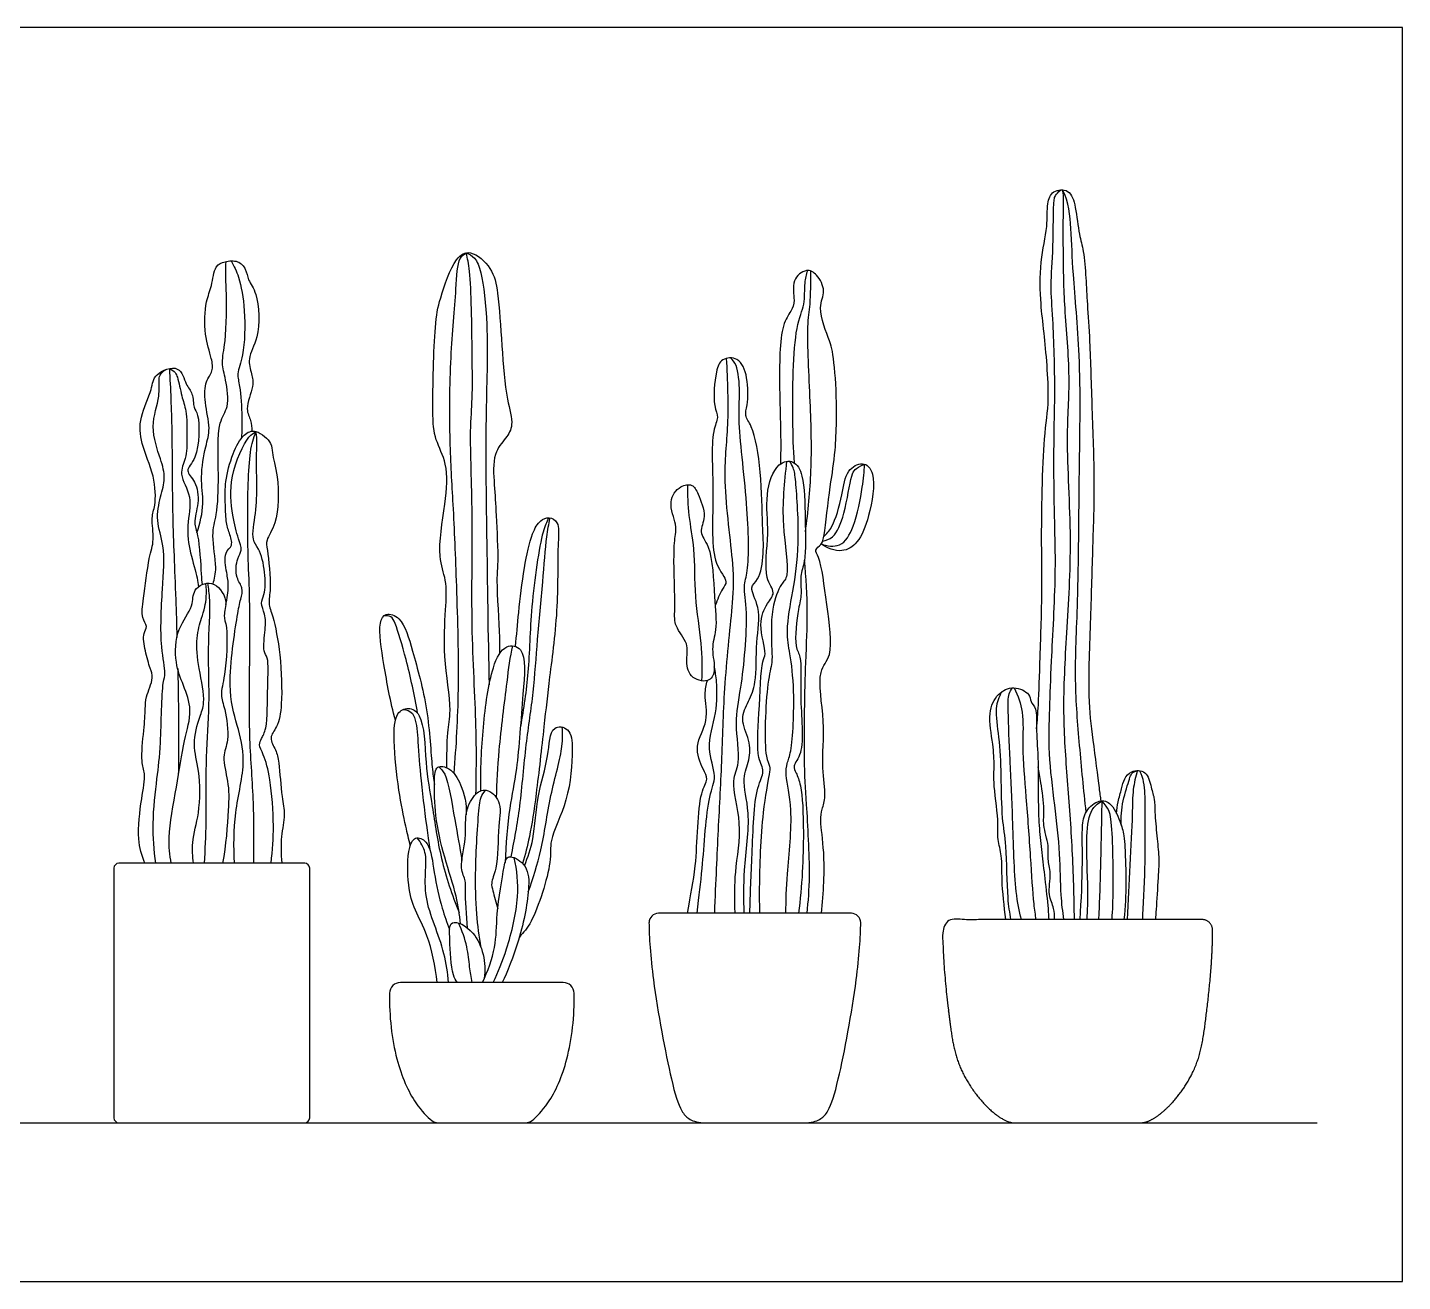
# Model space of a CAD drawing. Header units: millimetres. Extents: x 0.2 to 27.9, y 0.2 to 5.6.
# Drawn here: x 7.696 to 9.868, y 0.156 to 2.137 of the extents above; entities that cross this region are included whole.
import ezdxf

# ---------------------------------------------------------------- set-up
doc = ezdxf.new("R2010")
doc.units = ezdxf.units.MM
for name, color, linetype, true_color in [('AG-DIAGRAM', 7, 'Continuous', 0xfecc66), ('AG-PLANTS', 7, 'Continuous', 0x66ccff), ('X-VPRT', 6, 'Continuous', 0xff00ff)]:
    doc.layers.add(name, color=color, linetype=linetype, true_color=true_color)

msp = doc.modelspace()

# ---------------------------------------------------------------- linework, layer by layer
at = {"layer": 'AG-DIAGRAM'}
msp.add_line((6.0404, 0.4064), (9.733, 0.4064), dxfattribs=at)
at = {"layer": 'AG-PLANTS'}
for centre, radius, start, end in [((7.8406, 0.8085), 0.00795, 90, 180), ((8.134, 0.8085), 0.00795, 0, 90), ((8.6927, 0.7225), 0.0148, 90, 179.201), ((8.9974, 0.7225), 0.0148, 0.799, 90), ((8.2853, 0.6107), 0.0173, 90, 178.7055), ((8.5424, 0.6107), 0.0173, 1.2945, 90), ((7.8406, 0.4143), 0.00795, 180, 270), ((8.134, 0.4143), 0.00795, 270, 360), ((8.3452, 0.4237), 0.0173, 232.3205, 270), ((8.4825, 0.4237), 0.0173, 270, 307.6795)]:
    msp.add_arc(centre, radius, start, end, dxfattribs=at)
for points, knots in [([(9.29, 1.0287), (9.2911, 1.0414), (9.2934, 1.0682), (9.2955, 1.1436), (9.2993, 1.2498), (9.2972, 1.3179), (9.2994, 1.4907), (9.3122, 1.5452), (9.3021, 1.6554), (9.2963, 1.6985), (9.2942, 1.7668), (9.3083, 1.8205), (9.3056, 1.8573), (9.3139, 1.8802), (9.3435, 1.8823), (9.3523, 1.8516), (9.3568, 1.8098), (9.3648, 1.7833), (9.3681, 1.7401), (9.37, 1.6982), (9.3745, 1.6376), (9.3772, 1.5329), (9.3821, 1.4204), (9.3782, 1.3157), (9.3755, 1.2061), (9.3701, 1.0805), (9.3782, 1.0157), (9.3886, 0.936), (9.3905, 0.9218), (9.3914, 0.9148)], [0, 0, 0, 0, 0.353388, 0.852496, 1.435443, 1.935039, 2.669256, 3.130098, 3.711168, 4.104808, 4.568724, 5.001104, 5.344809, 5.606391, 5.873522, 6.17671, 6.550654, 6.85532, 7.225213, 7.596236, 8.03764, 8.6259, 9.239344, 9.82195, 10.430174, 11.06473, 11.546641, 12.044385, 12.307881, 12.307881, 12.307881, 12.307881]), ([(9.3332, 0.7274), (9.3313, 0.7402), (9.3275, 0.7703), (9.3275, 0.8326), (9.319, 0.9084), (9.3083, 0.9893), (9.311, 1.0621), (9.313, 1.1366), (9.3218, 1.2768), (9.317, 1.3794), (9.3175, 1.5139), (9.3195, 1.5618), (9.3167, 1.6766), (9.3113, 1.7287), (9.317, 1.7879), (9.316, 1.8632), (9.3195, 1.8725), (9.3282, 1.8803)], [0.066053, 0.066053, 0.066053, 0.066053, 0.401735, 0.872264, 1.388578, 1.919337, 2.411538, 2.920848, 3.606434, 4.228942, 4.887441, 5.316299, 5.930657, 6.36214, 6.823239, 7.324943, 7.519333, 7.519333, 7.519333, 7.519333]), ([(9.3684, 0.8973), (9.3643, 0.9322), (9.3578, 1.0024), (9.3491, 1.1082), (9.3561, 1.2335), (9.3571, 1.4367), (9.3607, 1.6125), (9.3471, 1.7447), (9.3451, 1.8137), (9.3413, 1.8609), (9.331, 1.8802)], [0, 0, 0, 0, 0.624939, 1.244296, 1.925677, 2.796075, 3.619259, 4.309862, 4.829164, 5.262389, 5.262389, 5.262389, 5.262389]), ([(9.3497, 0.7274), (9.3493, 0.764), (9.3472, 0.8394), (9.3389, 0.9474), (9.3307, 1.0556), (9.3376, 1.1829), (9.3471, 1.3264), (9.3355, 1.4872), (9.3445, 1.5822), (9.3336, 1.6948), (9.3319, 1.7786), (9.3323, 1.8608), (9.3328, 1.8732), (9.331, 1.8802)], [0.042777, 0.042777, 0.042777, 0.042777, 0.632974, 1.246776, 1.852709, 2.507332, 3.218426, 3.954951, 4.530989, 5.139548, 5.698351, 6.215903, 6.422169, 6.422169, 6.422169, 6.422169]), ([(8.3587, 0.9671), (8.3585, 0.9856), (8.3588, 1.0238), (8.3671, 1.0582), (8.3522, 1.1443), (8.3565, 1.2143), (8.3592, 1.2644), (8.3421, 1.3017), (8.3564, 1.3841), (8.3615, 1.4461), (8.3385, 1.4867), (8.3352, 1.5315), (8.3386, 1.6658), (8.3466, 1.7058), (8.3687, 1.7723), (8.3969, 1.7873), (8.4318, 1.7559), (8.4401, 1.7157), (8.4455, 1.6335), (8.4511, 1.5523), (8.4653, 1.51), (8.4518, 1.487), (8.4299, 1.4636), (8.4338, 1.4117), (8.4365, 1.3682), (8.4402, 1.2904), (8.4359, 1.266), (8.4426, 1.1719), (8.4417, 1.1562), (8.4416, 1.1474)], [0, 0, 0, 0, 0.425988, 0.769624, 1.297583, 1.790014, 2.18196, 2.539598, 3.059532, 3.515078, 3.882139, 4.274802, 4.92905, 5.326013, 5.787586, 6.07274, 6.431276, 6.797877, 7.320061, 7.847458, 8.213761, 8.491162, 8.80577, 9.202279, 9.60275, 10.090872, 10.406904, 10.947064, 11.241689, 11.241689, 11.241689, 11.241689]), ([(8.37, 0.9582), (8.3736, 1.0024), (8.3788, 1.0906), (8.3746, 1.2528), (8.369, 1.3824), (8.3624, 1.4837), (8.3632, 1.6144), (8.3734, 1.7168), (8.3753, 1.7725), (8.3856, 1.7782), (8.3891, 1.7808)], [0, 0, 0, 0, 0.661038, 1.392047, 2.042964, 2.619319, 3.275554, 3.871113, 4.271388, 4.479142, 4.479142, 4.479142, 4.479142]), ([(8.3891, 1.7808), (8.3939, 1.7789), (8.4043, 1.7732), (8.4147, 1.746), (8.425, 1.6609), (8.4188, 1.5134), (8.4215, 1.334), (8.4235, 1.1772), (8.4253, 1.0981)], [0, 0, 0, 0, 0.224649, 0.514361, 1.03416, 1.733033, 2.507244, 3.389933, 3.389933, 3.389933, 3.389933]), ([(8.4045, 0.9257), (8.4051, 0.9612), (8.4063, 1.0335), (8.3958, 1.1951), (8.4007, 1.3615), (8.3942, 1.4959), (8.3996, 1.5519), (8.3984, 1.6201), (8.3972, 1.7518), (8.3912, 1.771), (8.3891, 1.7808)], [0, 0, 0, 0, 0.591292, 1.316578, 2.074915, 2.729826, 3.144688, 3.629629, 4.279382, 4.593787, 4.593787, 4.593787, 4.593787]), ([(7.9639, 1.3384), (7.9689, 1.3534), (7.9762, 1.3851), (7.9683, 1.4256), (7.977, 1.4744), (7.9861, 1.5035), (7.9754, 1.5435), (7.976, 1.5775), (7.9902, 1.5937), (7.987, 1.6157), (7.9742, 1.6517), (7.9769, 1.704), (7.9878, 1.7271), (7.991, 1.7607), (8.0079, 1.7676), (8.029, 1.7696), (8.0421, 1.7554), (8.044, 1.7366), (8.0618, 1.716), (8.0637, 1.6464), (8.0427, 1.6156), (8.0503, 1.5891), (8.0546, 1.57), (8.0385, 1.5342), (8.0501, 1.5167), (8.0503, 1.5047), (8.0506, 1.499)], [0, 0, 0, 0, 0.393655, 0.763806, 1.160743, 1.476764, 1.841753, 2.17093, 2.421335, 2.675685, 3.034882, 3.443645, 3.74211, 4.056712, 4.286437, 4.541612, 4.777625, 5.015943, 5.30873, 5.776731, 6.123226, 6.404196, 6.659785, 7.004327, 7.255982, 7.492447, 7.492447, 7.492447, 7.492447]), ([(7.9894, 1.2576), (7.9915, 1.2662), (7.9965, 1.2834), (7.9855, 1.3351), (7.9963, 1.3681), (7.999, 1.4288), (7.9944, 1.5129), (8.0158, 1.5355), (8.01, 1.5806), (8.0017, 1.6074), (8.0105, 1.6422), (8.0111, 1.7213), (8.0086, 1.753), (8.0099, 1.7671)], [0, 0, 0, 0, 0.306414, 0.72633, 1.074238, 1.543162, 2.0804, 2.398533, 2.782509, 3.094137, 3.444905, 3.983648, 4.340183, 4.340183, 4.340183, 4.340183]), ([(8.0178, 1.7681), (8.0224, 1.7598), (8.0316, 1.7418), (8.0407, 1.689), (8.0392, 1.6209), (8.0261, 1.5898), (8.0324, 1.5695), (8.0355, 1.5203), (8.0349, 1.4992), (8.0342, 1.488)], [0, 0, 0, 0, 0.305364, 0.725474, 1.203593, 1.521842, 1.779451, 2.17628, 2.50838, 2.50838, 2.50838, 2.50838]), ([(8.9501, 0.7373), (8.9539, 0.7693), (8.9565, 0.8307), (8.9477, 0.882), (8.951, 0.9019), (8.9584, 0.9238), (8.9492, 0.9699), (8.9575, 1.0385), (8.9411, 1.1198), (8.9709, 1.1447), (8.9578, 1.2245), (8.9499, 1.2975), (8.9379, 1.3112), (8.9516, 1.3205), (8.9552, 1.3363), (8.964, 1.416), (8.9735, 1.4675), (8.9751, 1.5613), (8.9684, 1.6249), (8.9635, 1.6408), (8.942, 1.6949), (8.9587, 1.7192), (8.9441, 1.7469), (8.9265, 1.7572), (8.9013, 1.7377), (8.9094, 1.7057), (8.9021, 1.6878), (8.8843, 1.6643), (8.8833, 1.5671), (8.8864, 1.4849), (8.8857, 1.4591), (8.8854, 1.4471)], [0.013523, 0.013523, 0.013523, 0.013523, 0.568155, 0.974975, 1.220856, 1.484253, 1.866401, 2.358858, 2.861215, 3.182362, 3.691943, 4.18812, 4.391862, 4.589732, 4.818624, 5.319585, 5.757872, 6.315884, 6.76236, 7.005336, 7.424505, 7.723642, 8.022899, 8.262267, 8.549142, 8.865486, 9.107338, 9.401053, 9.965298, 10.493864, 10.837946, 10.837946, 10.837946, 10.837946]), ([(8.9075, 1.4488), (8.906, 1.4723), (8.9042, 1.5148), (8.9055, 1.6623), (8.9248, 1.6968), (8.9229, 1.731), (8.9267, 1.7466), (8.9285, 1.7529)], [0, 0, 0, 0, 0.481634, 1.164205, 1.52631, 1.856805, 2.081918, 2.081918, 2.081918, 2.081918]), ([(8.9249, 1.3402), (8.9293, 1.3722), (8.9357, 1.4385), (8.9333, 1.5411), (8.9263, 1.663), (8.9332, 1.698), (8.9336, 1.7347), (8.9333, 1.7521)], [0, 0, 0, 0, 0.563601, 1.161693, 1.783407, 2.129894, 2.54387, 2.54387, 2.54387, 2.54387]), ([(8.828, 0.7373), (8.8277, 0.7599), (8.8263, 0.8063), (8.8404, 0.894), (8.8228, 0.9489), (8.8377, 0.9791), (8.838, 1.0111), (8.8202, 1.0439), (8.8361, 1.073), (8.8485, 1.103), (8.8456, 1.1655), (8.8563, 1.2185), (8.8343, 1.2524), (8.8532, 1.2645), (8.86, 1.3084), (8.8566, 1.3516), (8.856, 1.4326), (8.8437, 1.5049), (8.828, 1.5233), (8.8343, 1.5413), (8.8351, 1.5833), (8.821, 1.6171), (8.7912, 1.6144), (8.7825, 1.5925), (8.7782, 1.5395), (8.789, 1.5204), (8.7743, 1.4959), (8.7819, 1.3924), (8.7737, 1.293), (8.8045, 1.2619), (8.7919, 1.2497), (8.786, 1.2323), (8.7825, 1.2236)], [0.025362, 0.025362, 0.025362, 0.025362, 0.486486, 1.030339, 1.453784, 1.770949, 2.089158, 2.426717, 2.739123, 3.063643, 3.515254, 3.943094, 4.268275, 4.502426, 4.869178, 5.254024, 5.777856, 6.26697, 6.523418, 6.75677, 7.131932, 7.460314, 7.728589, 7.996693, 8.412618, 8.665527, 8.940117, 9.526292, 10.108613, 10.436301, 10.642699, 10.946944, 10.946944, 10.946944, 10.946944]), ([(8.7817, 0.7373), (8.7836, 0.7889), (8.7873, 0.8699), (8.7937, 0.9848), (8.7959, 1.0971), (8.811, 1.2293), (8.8127, 1.287), (8.7928, 1.4229), (8.805, 1.5071), (8.8022, 1.5792), (8.8004, 1.614)], [0.03025, 0.03025, 0.03025, 0.03025, 0.641531, 1.256839, 1.877033, 2.523324, 2.973328, 3.628109, 4.171721, 4.757543, 4.757543, 4.757543, 4.757543]), ([(8.8137, 0.7373), (8.8134, 0.764), (8.8125, 0.8052), (8.8273, 0.8776), (8.8053, 0.9466), (8.8239, 0.9742), (8.8118, 1.0411), (8.8245, 1.0919), (8.8357, 1.2102), (8.8258, 1.2532), (8.8367, 1.2811), (8.8342, 1.3863), (8.8173, 1.5165), (8.8221, 1.5569), (8.8183, 1.6041), (8.8099, 1.6112), (8.8065, 1.6148)], [0.049931, 0.049931, 0.049931, 0.049931, 0.45771, 0.963299, 1.431553, 1.746934, 2.19502, 2.632137, 3.252974, 3.624054, 3.914422, 4.503358, 5.165504, 5.541419, 5.914879, 6.134901, 6.134901, 6.134901, 6.134901]), ([(7.8815, 0.8164), (7.8768, 0.8287), (7.8684, 0.8555), (7.8758, 0.9169), (7.8834, 0.9576), (7.8745, 0.9778), (7.8802, 1.0262), (7.8827, 1.0603), (7.8822, 1.0788), (7.8965, 1.1095), (7.8895, 1.1244), (7.8821, 1.1516), (7.8774, 1.1792), (7.8872, 1.1906), (7.8747, 1.2055), (7.8804, 1.2359), (7.8868, 1.2986), (7.8975, 1.3261), (7.8908, 1.3625), (7.8993, 1.3819), (7.8979, 1.43), (7.8744, 1.4784), (7.8721, 1.5209), (7.8936, 1.5639), (7.8947, 1.5905), (7.9382, 1.6066), (7.9452, 1.5719), (7.9582, 1.5597), (7.9579, 1.5349), (7.9687, 1.5256), (7.9676, 1.4557), (7.9428, 1.4373), (7.9639, 1.4189), (7.9679, 1.3855), (7.9572, 1.3534), (7.9674, 1.3355), (7.9703, 1.2743), (7.9715, 1.2618), (7.972, 1.2567)], [0.021028, 0.021028, 0.021028, 0.021028, 0.370889, 0.826992, 1.187794, 1.449001, 1.846542, 2.182896, 2.431813, 2.751243, 2.978146, 3.284385, 3.584268, 3.781053, 4.002852, 4.320538, 4.775534, 5.09495, 5.426242, 5.687851, 6.075054, 6.497768, 6.867795, 7.257173, 7.545154, 7.875228, 8.174843, 8.420929, 8.685258, 8.899567, 9.364087, 9.647255, 9.907657, 10.240905, 10.560937, 10.823069, 11.258611, 11.475253, 11.475253, 11.475253, 11.475253]), ([(7.8989, 0.8164), (7.896, 0.8371), (7.8924, 0.8796), (7.9009, 0.9523), (7.9074, 1.0021), (7.9081, 1.1015), (7.9157, 1.1162), (7.9046, 1.162), (7.9091, 1.2486), (7.9142, 1.3167), (7.8983, 1.3568), (7.9057, 1.3951), (7.9151, 1.425), (7.9064, 1.456), (7.8884, 1.506), (7.906, 1.5524), (7.9035, 1.5778), (7.9047, 1.5879), (7.911, 1.5944), (7.9145, 1.5964)], [0.031818, 0.031818, 0.031818, 0.031818, 0.470014, 0.952759, 1.387016, 1.942573, 2.170926, 2.541586, 3.087875, 3.562528, 3.928722, 4.279429, 4.593643, 4.913058, 5.326917, 5.728076, 6.008673, 6.184118, 6.385392, 6.385392, 6.385392, 6.385392]), ([(7.9204, 1.5981), (7.922, 1.5652), (7.9251, 1.5001), (7.9244, 1.36), (7.9293, 1.2706), (7.9317, 1.194), (7.9322, 1.1733)], [0, 0, 0, 0, 0.568776, 1.232404, 1.892544, 2.128612, 2.128612, 2.128612, 2.128612]), ([(7.9204, 1.5981), (7.9291, 1.5937), (7.9343, 1.5836), (7.9392, 1.5539), (7.9482, 1.5312), (7.9481, 1.4905), (7.9479, 1.4561), (7.9337, 1.4306), (7.9585, 1.395), (7.9464, 1.3497), (7.9524, 1.3083), (7.9648, 1.2678), (7.9657, 1.2579), (7.9663, 1.2532)], [0, 0, 0, 0, 0.217224, 0.543596, 0.843336, 1.220819, 1.572953, 1.873886, 2.242516, 2.642271, 3.036312, 3.417647, 3.642995, 3.642995, 3.642995, 3.642995]), ([(8.0093, 1.225), (8.012, 1.2344), (8.0146, 1.2548), (8.011, 1.2744), (8.0051, 1.3076), (8.0222, 1.3177), (8.0146, 1.3387), (8.0091, 1.3571), (8.0087, 1.3877), (8.0077, 1.42), (8.0193, 1.463), (8.0358, 1.4943), (8.0576, 1.5036), (8.0836, 1.4802), (8.0816, 1.4639), (8.0941, 1.4261), (8.0926, 1.3547), (8.0719, 1.3273), (8.0758, 1.3108), (8.082, 1.2504), (8.0755, 1.2275), (8.0853, 1.2043), (8.0968, 1.1445), (8.099, 1.0704), (8.0927, 1.0327), (8.0764, 1.0149), (8.0895, 0.9945), (8.0941, 0.9748), (8.0972, 0.9209), (8.104, 0.8937), (8.0958, 0.8585), (8.0967, 0.8322), (8.0977, 0.8164)], [0, 0, 0, 0, 0.310335, 0.577102, 0.893155, 1.119136, 1.367764, 1.625049, 1.936071, 2.265181, 2.649235, 2.985498, 3.237285, 3.549903, 3.771148, 4.128251, 4.615688, 4.930748, 5.16139, 5.604451, 5.88376, 6.15301, 6.602014, 7.105045, 7.45293, 7.708894, 7.964971, 8.231519, 8.647326, 8.956654, 9.294654, 9.644581, 9.644581, 9.644581, 9.644581]), ([(8.0231, 0.8164), (8.0221, 0.8429), (8.0211, 0.8963), (8.0434, 0.9775), (8.0271, 1.0355), (8.0099, 1.0959), (8.0271, 1.2051), (8.0321, 1.2322), (8.0382, 1.2505), (8.0235, 1.2689), (8.0265, 1.2984), (8.0363, 1.3109), (8.0284, 1.3301), (8.019, 1.3684), (8.0134, 1.4258), (8.0428, 1.4916), (8.0531, 1.4958), (8.0571, 1.4985)], [0.025126, 0.025126, 0.025126, 0.025126, 0.523228, 1.046305, 1.477017, 1.940256, 2.535774, 2.841593, 3.085841, 3.296817, 3.602591, 3.825172, 4.079954, 4.435636, 4.883938, 5.352683, 5.569663, 5.569663, 5.569663, 5.569663]), ([(8.0535, 0.8164), (8.054, 0.8501), (8.0544, 0.9129), (8.0459, 1.0136), (8.0472, 1.1229), (8.0479, 1.2293), (8.0446, 1.2967), (8.0435, 1.3582), (8.0451, 1.4662), (8.0535, 1.4876), (8.0569, 1.4985)], [0.011407, 0.011407, 0.011407, 0.011407, 0.556546, 1.132582, 1.738031, 2.329434, 2.790106, 3.251538, 3.837761, 4.173164, 4.173164, 4.173164, 4.173164]), ([(8.0809, 0.8164), (8.0833, 0.8378), (8.0862, 0.8752), (8.0809, 0.947), (8.0707, 0.9865), (8.0607, 1.0031), (8.0661, 1.0141), (8.076, 1.0311), (8.0745, 1.094), (8.0779, 1.1404), (8.0674, 1.1512), (8.072, 1.1863), (8.0727, 1.2091), (8.0631, 1.2277), (8.0719, 1.2415), (8.0726, 1.2763), (8.0632, 1.3138), (8.0489, 1.3271), (8.0576, 1.3716), (8.0592, 1.4145), (8.0568, 1.4624), (8.0596, 1.4844), (8.0571, 1.4985)], [0.014348, 0.014348, 0.014348, 0.014348, 0.448016, 0.95076, 1.326278, 1.566885, 1.753384, 2.004407, 2.477768, 2.872575, 3.083383, 3.422554, 3.713417, 3.963375, 4.185511, 4.532701, 4.895337, 5.139917, 5.516572, 5.916487, 6.327056, 6.626491, 6.626491, 6.626491, 6.626491]), ([(8.8372, 0.7373), (8.8377, 0.7681), (8.8412, 0.8283), (8.8437, 0.9335), (8.8623, 0.961), (8.8465, 0.9852), (8.8525, 1.0514), (8.8541, 1.1354), (8.8649, 1.1461), (8.8488, 1.1948), (8.8631, 1.226), (8.8793, 1.2443), (8.8569, 1.2685), (8.8695, 1.3393), (8.8596, 1.3957), (8.8775, 1.4495), (8.908, 1.4544), (8.9237, 1.4261), (8.924, 1.3611), (8.9264, 1.2947), (8.9155, 1.2713), (8.9198, 1.2407), (8.9129, 1.2191), (8.9062, 1.1579), (8.9203, 1.1424), (8.9143, 1.08), (8.9252, 0.9921), (8.9041, 0.9714), (8.9109, 0.9581), (8.9197, 0.9365), (8.9232, 0.8616), (8.9197, 0.7799), (8.914, 0.7373)], [0.040373, 0.040373, 0.040373, 0.040373, 0.573804, 1.160447, 1.462032, 1.734258, 2.214079, 2.7313, 2.939052, 3.328611, 3.667731, 3.919111, 4.210273, 4.685977, 5.137151, 5.543296, 5.812871, 6.105768, 6.577606, 7.043887, 7.330223, 7.630094, 7.918487, 8.353343, 8.603328, 9.050134, 9.592776, 9.868551, 10.063157, 10.327457, 10.821202, 11.447269, 11.447269, 11.447269, 11.447269]), ([(8.8951, 1.4513), (8.8913, 1.418), (8.8849, 1.3573), (8.9014, 1.2713), (8.8854, 1.2575), (8.8689, 1.2179), (8.8719, 1.1548), (8.8726, 1.1323), (8.8631, 1.1009), (8.8583, 0.9855), (8.8694, 0.9709), (8.8677, 0.954), (8.855, 0.8944), (8.8515, 0.783), (8.8521, 0.7501), (8.8525, 0.7373)], [0, 0, 0, 0, 0.573991, 1.083809, 1.321704, 1.690406, 2.147516, 2.408352, 2.744352, 3.355788, 3.587448, 3.795412, 4.24278, 4.86623, 5.199027, 5.199027, 5.199027, 5.199027]), ([(8.8938, 0.7373), (8.8944, 0.7576), (8.8952, 0.8031), (8.9072, 0.8979), (8.8925, 0.9533), (8.8957, 0.9749), (8.9044, 0.9949), (8.9086, 1.0891), (8.901, 1.1458), (8.8934, 1.1844), (8.906, 1.2494), (8.9167, 1.3188), (8.9104, 1.4169), (8.9069, 1.4404), (8.9022, 1.4482), (8.9, 1.4514)], [0.067527, 0.067527, 0.067527, 0.067527, 0.486931, 1.062272, 1.489435, 1.736589, 1.997262, 2.550539, 2.994417, 3.344169, 3.797173, 4.299874, 4.862575, 5.134158, 5.329947, 5.329947, 5.329947, 5.329947]), ([(8.9539, 1.3324), (8.9585, 1.3372), (8.9688, 1.3467), (8.9841, 1.3985), (8.9878, 1.4365), (9.016, 1.4534), (9.0382, 1.4303), (9.0262, 1.3645), (9.0101, 1.3231), (8.9829, 1.3053), (8.9588, 1.314), (8.9497, 1.3208)], [0, 0, 0, 0, 0.25527, 0.671451, 1.029372, 1.31334, 1.588623, 2.051982, 2.438362, 2.739684, 3.073906, 3.073906, 3.073906, 3.073906]), ([(8.9497, 1.3208), (8.9588, 1.3176), (8.9825, 1.314), (9.0036, 1.3491), (9.0155, 1.4107), (9.0177, 1.4347), (9.0183, 1.4469)], [0, 0, 0, 0, 0.308006, 0.653571, 1.108663, 1.45587, 1.45587, 1.45587, 1.45587]), ([(8.9522, 1.3252), (8.9577, 1.3266), (8.9715, 1.3301), (8.9881, 1.3688), (8.9963, 1.4275), (9.0025, 1.4381), (9.0094, 1.4432), (9.0183, 1.4469)], [0, 0, 0, 0, 0.261987, 0.668349, 1.155536, 1.371008, 1.577797, 1.577797, 1.577797, 1.577797]), ([(8.7281, 1.411), (8.7203, 1.4064), (8.7061, 1.3876), (8.7221, 1.3521), (8.7192, 1.335), (8.7159, 1.3026), (8.7199, 1.2186), (8.7165, 1.1915), (8.7415, 1.1635), (8.736, 1.1394), (8.74, 1.109), (8.7721, 1.1001), (8.7847, 1.121), (8.7748, 1.1556), (8.786, 1.1864), (8.7808, 1.2371), (8.7777, 1.3163), (8.7548, 1.3387), (8.7701, 1.3645), (8.7559, 1.399), (8.7474, 1.4164), (8.7341, 1.4146), (8.7281, 1.411)], [0, 0, 0, 0, 0.30536, 0.648239, 0.878086, 1.205943, 1.732207, 2.034848, 2.360004, 2.641557, 2.941439, 3.233149, 3.481147, 3.816312, 4.135664, 4.550567, 5.058811, 5.353832, 5.639258, 5.984807, 6.221865, 6.46142, 6.46142, 6.46142, 6.46142]), ([(8.7614, 1.1045), (8.7619, 1.1242), (8.7623, 1.1643), (8.7489, 1.2375), (8.7514, 1.3119), (8.7399, 1.3651), (8.7392, 1.3983), (8.739, 1.4145)], [0, 0, 0, 0, 0.440976, 0.935867, 1.430941, 1.851555, 2.250721, 2.250721, 2.250721, 2.250721]), ([(8.4601, 0.8266), (8.4654, 0.8531), (8.4753, 0.9061), (8.4827, 1.0043), (8.4963, 1.0862), (8.5011, 1.1701), (8.5105, 1.2582), (8.5149, 1.3283), (8.5196, 1.3517), (8.5216, 1.3619)], [0, 0, 0, 0, 0.536507, 1.125005, 1.668905, 2.212713, 2.781353, 3.284347, 3.58146, 3.58146, 3.58146, 3.58146]), ([(8.4672, 1.1589), (8.4686, 1.1769), (8.472, 1.2128), (8.4796, 1.2819), (8.4915, 1.3356), (8.5047, 1.3581), (8.5199, 1.3645), (8.5372, 1.3549), (8.5327, 1.3179), (8.5354, 1.2202), (8.5205, 1.1105), (8.512, 1.0336), (8.5003, 0.9275), (8.4902, 0.8598), (8.4823, 0.8301), (8.4782, 0.8161)], [0, 0, 0, 0, 0.421114, 0.90343, 1.329402, 1.609785, 1.825101, 2.044269, 2.368651, 2.941451, 3.548254, 4.058531, 4.648881, 5.124006, 5.502714, 5.502714, 5.502714, 5.502714]), ([(8.519, 1.3622), (8.5159, 1.3547), (8.5076, 1.3394), (8.4896, 1.2165), (8.4891, 1.1205), (8.4797, 1.0607), (8.4748, 1.0322)], [0, 0, 0, 0, 0.282742, 0.906598, 1.490839, 2.024574, 2.024574, 2.024574, 2.024574]), ([(8.9274, 0.7373), (8.9295, 0.7567), (8.9333, 0.7991), (8.9266, 0.9137), (8.922, 0.9797), (8.9247, 1.1353), (8.9294, 1.2102), (8.9261, 1.2681), (8.9234, 1.2955)], [0.047346, 0.047346, 0.047346, 0.047346, 0.467838, 1.074363, 1.566631, 2.268145, 2.780935, 3.300966, 3.300966, 3.300966, 3.300966]), ([(7.9234, 0.8164), (7.9211, 0.8296), (7.9168, 0.8601), (7.9323, 0.9374), (7.9422, 1.0085), (7.9578, 1.0573), (7.9424, 1.098), (7.9284, 1.1332), (7.9303, 1.1875), (7.9595, 1.2209), (7.9554, 1.2496), (7.9895, 1.2674), (8.0144, 1.2322), (8.0043, 1.207), (8.0136, 1.1892), (8.0094, 1.1137), (7.9998, 1.0831), (8.0089, 1.0595), (8.016, 1.0103), (8.0023, 0.985), (8.0146, 0.944), (8.0141, 0.9011), (8.0095, 0.8447), (8.0042, 0.8164)], [0.037469, 0.037469, 0.037469, 0.037469, 0.385823, 0.899191, 1.392991, 1.793614, 2.157995, 2.512917, 2.925953, 3.297277, 3.5844, 3.886411, 4.223663, 4.503457, 4.754838, 5.249065, 5.574526, 5.855384, 6.251391, 6.554469, 6.909304, 7.299457, 7.795389, 7.795389, 7.795389, 7.795389]), ([(7.9584, 0.8164), (7.9569, 0.8273), (7.9555, 0.8543), (7.969, 0.8952), (7.9692, 0.9626), (7.9559, 1.0025), (7.9673, 1.048), (7.9782, 1.0697), (7.9666, 1.125), (7.9609, 1.1703), (7.9712, 1.2035), (7.9769, 1.2212), (7.9802, 1.244), (7.9777, 1.2586)], [0.113405, 0.113405, 0.113405, 0.113405, 0.388051, 0.785237, 1.249357, 1.625969, 2.002603, 2.283428, 2.70455, 3.102721, 3.427472, 3.67661, 4.020591, 4.020591, 4.020591, 4.020591]), ([(7.9757, 0.8164), (7.977, 0.838), (7.9795, 0.8864), (7.9772, 0.9846), (7.9849, 1.0662), (7.9804, 1.152), (7.9861, 1.2311), (7.9823, 1.25), (7.9809, 1.259)], [0.07217, 0.07217, 0.07217, 0.07217, 0.502195, 1.079253, 1.600818, 2.139807, 2.641838, 2.940612, 2.940612, 2.940612, 2.940612]), ([(8.2773, 1.0425), (8.2693, 1.0713), (8.2597, 1.1261), (8.249, 1.1933), (8.2613, 1.2134), (8.2897, 1.2044), (8.3054, 1.1471), (8.33, 1.0628), (8.3343, 0.9694), (8.3376, 0.95), (8.3389, 0.9408)], [0, 0, 0, 0, 0.542546, 1.005674, 1.23983, 1.503673, 1.928833, 2.488061, 3.033526, 3.336816, 3.336816, 3.336816, 3.336816]), ([(8.3124, 1.0534), (8.3076, 1.082), (8.2961, 1.1345), (8.2784, 1.1933), (8.2718, 1.207), (8.2627, 1.2078), (8.2591, 1.2072)], [0, 0, 0, 0, 0.533938, 0.974338, 1.178782, 1.370149, 1.370149, 1.370149, 1.370149]), ([(8.4124, 0.9309), (8.4115, 0.9644), (8.4147, 1.029), (8.427, 1.1223), (8.4486, 1.1635), (8.4856, 1.1574), (8.4775, 1.0786), (8.4709, 0.9653), (8.4563, 0.9052), (8.4516, 0.8461), (8.4505, 0.8174)], [0, 0, 0, 0, 0.575138, 1.133318, 1.492992, 1.761161, 2.240325, 2.863065, 3.319589, 3.851309, 3.851309, 3.851309, 3.851309]), ([(8.437, 0.9198), (8.4379, 0.945), (8.4399, 0.994), (8.4532, 1.0977), (8.4585, 1.1423), (8.4627, 1.1599)], [0, 0, 0, 0, 0.555038, 1.21879, 1.667021, 1.667021, 1.667021, 1.667021]), ([(7.9335, 1.1239), (7.9342, 1.0907), (7.9354, 1.0167), (7.9348, 0.9814), (7.9344, 0.955)], [2.31631, 2.31631, 2.31631, 2.31631, 2.6989922, 3.2094426, 3.2094426, 3.2094426, 3.2094426]), ([(8.754, 0.7373), (8.7568, 0.7666), (8.7634, 0.8092), (8.7691, 0.9213), (8.7866, 0.9527), (8.7665, 0.9993), (8.7858, 1.0522), (8.7855, 1.1025), (8.7826, 1.1187), (8.781, 1.1265)], [0.054697, 0.054697, 0.054697, 0.054697, 0.48083, 1.088492, 1.423853, 1.80465, 2.236748, 2.638169, 2.917299, 2.917299, 2.917299, 2.917299]), ([(8.7387, 0.7373), (8.7437, 0.7685), (8.7548, 0.8106), (8.7541, 0.9255), (8.7727, 0.9483), (8.7622, 0.966), (8.7473, 1.0032), (8.7738, 1.0403), (8.7641, 1.0828), (8.7684, 1.0978), (8.77, 1.1051)], [0.040241, 0.040241, 0.040241, 0.040241, 0.485393, 1.097283, 1.379658, 1.618322, 1.966359, 2.341158, 2.706806, 2.978265, 2.978265, 2.978265, 2.978265]), ([(9.2416, 0.7274), (9.2387, 0.7483), (9.2342, 0.7893), (9.2363, 0.827), (9.2274, 0.8547), (9.2305, 0.8847), (9.2211, 0.9446), (9.2236, 0.9699), (9.2216, 1.0053), (9.2122, 1.0526), (9.227, 1.085), (9.2532, 1.0978), (9.28, 1.0853), (9.2796, 1.0713), (9.2913, 1.0603), (9.2889, 1.0281), (9.2931, 0.9835), (9.2922, 0.9143), (9.2939, 0.8721), (9.2984, 0.8326), (9.3028, 0.7932), (9.3081, 0.748), (9.3089, 0.7328), (9.3091, 0.7274)], [0.012996, 0.012996, 0.012996, 0.012996, 0.460553, 0.813432, 1.108607, 1.427835, 1.869662, 2.162229, 2.498591, 2.896842, 3.225347, 3.519981, 3.806807, 4.003118, 4.216185, 4.527355, 4.921132, 5.397981, 5.773979, 6.126919, 6.495445, 6.891504, 7.096585, 7.096585, 7.096585, 7.096585]), ([(9.2345, 1.087), (9.2306, 1.0787), (9.2229, 1.0606), (9.2314, 1.0137), (9.2339, 0.9558), (9.2343, 0.8866), (9.2428, 0.8451), (9.2427, 0.7624), (9.2471, 0.7388), (9.249, 0.7274)], [0, 0, 0, 0, 0.298793, 0.684691, 1.131921, 1.600174, 1.986713, 2.500605, 2.832601, 2.832601, 2.832601, 2.832601]), ([(9.2659, 0.7274), (9.2626, 0.7416), (9.255, 0.7742), (9.2527, 0.8905), (9.248, 0.9752), (9.245, 1.0533), (9.2447, 1.0834), (9.2497, 1.0904), (9.2517, 1.0934)], [0.034849, 0.034849, 0.034849, 0.034849, 0.402494, 1.018138, 1.569175, 2.07067, 2.371428, 2.560237, 2.560237, 2.560237, 2.560237]), ([(9.2548, 1.0934), (9.2605, 1.0812), (9.2706, 1.0546), (9.2666, 0.9994), (9.2734, 0.9193), (9.2802, 0.8293), (9.2842, 0.7574), (9.2876, 0.7352), (9.2889, 0.7274)], [0, 0, 0, 0, 0.363513, 0.783197, 1.298421, 1.855495, 2.348595, 2.600341, 2.600341, 2.600341, 2.600341]), ([(8.3008, 0.8443), (8.2983, 0.8544), (8.2934, 0.8757), (8.2813, 0.9331), (8.2742, 1.0064), (8.2758, 1.0536), (8.2978, 1.0643), (8.323, 1.051), (8.3239, 0.9717), (8.3359, 0.9068), (8.3476, 0.8222), (8.3667, 0.7664), (8.378, 0.7388)], [0, 0, 0, 0, 0.320112, 0.757721, 1.263335, 1.639332, 1.88463, 2.147799, 2.640421, 3.122828, 3.646243, 4.187959, 4.187959, 4.187959, 4.187959]), ([(8.2895, 1.0594), (8.302, 1.0577), (8.3102, 1.0455), (8.3132, 1.0052), (8.3169, 0.9482), (8.3272, 0.8689), (8.3301, 0.8483), (8.3316, 0.838)], [0, 0, 0, 0, 0.247254, 0.637267, 1.127511, 1.681452, 2.029924, 2.029924, 2.029924, 2.029924]), ([(8.4812, 0.8124), (8.4865, 0.8264), (8.4972, 0.8547), (8.5, 0.9246), (8.5201, 0.9808), (8.5208, 1.036), (8.555, 1.03), (8.5579, 0.9925), (8.5526, 0.9163), (8.5185, 0.8521), (8.5265, 0.8192), (8.4949, 0.7213), (8.48, 0.7077), (8.4731, 0.6997)], [0, 0, 0, 0, 0.38294, 0.855832, 1.317116, 1.700957, 1.957598, 2.28338, 2.795218, 3.268202, 3.607402, 4.170956, 4.493152, 4.493152, 4.493152, 4.493152]), ([(8.4872, 0.7712), (8.4948, 0.793), (8.5095, 0.8376), (8.5202, 0.9211), (8.5431, 0.9998), (8.5413, 1.0213), (8.5409, 1.0313)], [0, 0, 0, 0, 0.475878, 1.011263, 1.522695, 1.837914, 1.837914, 1.837914, 1.837914]), ([(8.3802, 0.7207), (8.3786, 0.7354), (8.3748, 0.7652), (8.3538, 0.8265), (8.3394, 0.8898), (8.3384, 0.943), (8.3402, 0.9726), (8.3654, 0.9672), (8.3829, 0.9405), (8.3901, 0.9091), (8.3891, 0.8931)], [0, 0, 0, 0, 0.380713, 0.839728, 1.308732, 1.732696, 2.003674, 2.243817, 2.563868, 2.961331, 2.961331, 2.961331, 2.961331]), ([(8.3459, 0.9688), (8.3492, 0.9651), (8.3591, 0.9584), (8.3713, 0.8808), (8.379, 0.8423), (8.3822, 0.8205)], [0, 0, 0, 0, 0.222448, 0.712051, 1.17789, 1.17789, 1.17789, 1.17789]), ([(9.3181, 0.7274), (9.3184, 0.7333), (9.3179, 0.7475), (9.307, 0.7663), (9.3139, 0.8006), (9.3066, 0.8227), (9.3104, 0.8442), (9.299, 0.8776), (9.3033, 0.9003), (9.297, 0.9444), (9.2941, 0.9604), (9.2924, 0.9687)], [0.079121, 0.079121, 0.079121, 0.079121, 0.282179, 0.557459, 0.888808, 1.161368, 1.425493, 1.756189, 2.038218, 2.413416, 2.702047, 2.702047, 2.702047, 2.702047]), ([(9.4163, 0.8952), (9.4169, 0.9013), (9.4183, 0.9135), (9.4244, 0.9339), (9.428, 0.9499), (9.4386, 0.9635), (9.4654, 0.9637), (9.4706, 0.9358), (9.4769, 0.9175), (9.4765, 0.8964), (9.4799, 0.8591), (9.4837, 0.826), (9.4821, 0.7947), (9.479, 0.7452), (9.478, 0.7326), (9.4776, 0.7274)], [0, 0, 0, 0, 0.246657, 0.510154, 0.741539, 0.968992, 1.231043, 1.516895, 1.770816, 2.030264, 2.381424, 2.71073, 3.039483, 3.443496, 3.663344, 3.663344, 3.663344, 3.663344]), ([(9.4236, 0.8768), (9.4234, 0.8896), (9.4247, 0.9135), (9.4365, 0.9487), (9.4391, 0.9584), (9.4459, 0.962), (9.4491, 0.9627)], [0, 0, 0, 0, 0.354306, 0.697166, 0.872431, 1.052725, 1.052725, 1.052725, 1.052725]), ([(9.4491, 0.9627), (9.4463, 0.953), (9.4413, 0.932), (9.4416, 0.8912), (9.4372, 0.8139), (9.4344, 0.7561), (9.4329, 0.7274)], [0, 0, 0, 0, 0.316124, 0.677646, 1.18897, 1.697096, 1.697096, 1.697096, 1.697096]), ([(9.4525, 0.9626), (9.4586, 0.9517), (9.4612, 0.9244), (9.4609, 0.8944), (9.4605, 0.8627), (9.4615, 0.811), (9.4581, 0.7472), (9.4571, 0.7274)], [0, 0, 0, 0, 0.358639, 0.720726, 1.069808, 1.5496, 2.106584, 2.106584, 2.106584, 2.106584]), ([(8.3914, 0.7139), (8.3897, 0.7336), (8.3868, 0.7727), (8.3893, 0.7886), (8.3774, 0.8101), (8.3906, 0.8564), (8.386, 0.8931), (8.3994, 0.9248), (8.4215, 0.9371), (8.4463, 0.9136), (8.4391, 0.8749), (8.4394, 0.8095), (8.4274, 0.7857), (8.4317, 0.7726), (8.4358, 0.7538), (8.439, 0.7447)], [0, 0, 0, 0, 0.441954, 0.666862, 0.931102, 1.322799, 1.677629, 2.002664, 2.261016, 2.553152, 2.912368, 3.379784, 3.661318, 3.864674, 4.173098, 4.173098, 4.173098, 4.173098]), ([(8.4126, 0.683), (8.4096, 0.7007), (8.4048, 0.7385), (8.4026, 0.8059), (8.4087, 0.9053), (8.4126, 0.9235), (8.4197, 0.9319)], [0, 0, 0, 0, 0.45741, 0.986934, 1.608195, 1.882214, 1.882214, 1.882214, 1.882214]), ([(9.3588, 0.7274), (9.3607, 0.7577), (9.3632, 0.8165), (9.3615, 0.868), (9.3641, 0.896), (9.3852, 0.9169), (9.4086, 0.9144), (9.4223, 0.8819), (9.4289, 0.8603), (9.4303, 0.8202), (9.4318, 0.7857), (9.4299, 0.7467), (9.428, 0.7274)], [0.040986, 0.040986, 0.040986, 0.040986, 0.563851, 0.979117, 1.273366, 1.567008, 1.816513, 2.141196, 2.42273, 2.775023, 3.126948, 3.535816, 3.535816, 3.535816, 3.535816]), ([(9.3698, 0.7274), (9.3705, 0.7425), (9.3722, 0.7771), (9.3667, 0.8566), (9.374, 0.9006), (9.3851, 0.9095), (9.3929, 0.9149)], [0.060548, 0.060548, 0.060548, 0.060548, 0.456875, 1.032768, 1.443075, 1.683553, 1.683553, 1.683553, 1.683553]), ([(9.3929, 0.9149), (9.3926, 0.8947), (9.392, 0.8572), (9.3895, 0.7607), (9.3882, 0.736), (9.3877, 0.7274)], [0, 0, 0, 0, 0.446428, 1.014739, 1.283535, 1.283535, 1.283535, 1.283535]), ([(9.4092, 0.7274), (9.4102, 0.7431), (9.4118, 0.7771), (9.4101, 0.8839), (9.4044, 0.9025), (9.3929, 0.9149)], [0.047161, 0.047161, 0.047161, 0.047161, 0.519064, 1.260357, 1.585198, 1.585198, 1.585198, 1.585198]), ([(8.343, 0.6279), (8.3408, 0.6531), (8.3301, 0.7024), (8.3074, 0.7416), (8.2962, 0.7806), (8.2956, 0.8397), (8.3096, 0.8611), (8.3332, 0.8478), (8.3376, 0.8004), (8.3501, 0.7457), (8.3585, 0.7231), (8.3629, 0.7121)], [0.01921, 0.01921, 0.01921, 0.01921, 0.506759, 0.889539, 1.256857, 1.697026, 1.946893, 2.193781, 2.585631, 3.019859, 3.361855, 3.361855, 3.361855, 3.361855]), ([(8.3612, 0.6279), (8.36, 0.6432), (8.3555, 0.6746), (8.3388, 0.7192), (8.3236, 0.7618), (8.3247, 0.8052), (8.3267, 0.8332), (8.3174, 0.8497), (8.3119, 0.8566)], [0.01849, 0.01849, 0.01849, 0.01849, 0.398369, 0.796413, 1.182661, 1.556987, 1.857815, 2.151312, 2.151312, 2.151312, 2.151312]), ([(8.4146, 0.6279), (8.4234, 0.6457), (8.4376, 0.6857), (8.4359, 0.7343), (8.4481, 0.8076), (8.4536, 0.8325), (8.4858, 0.8154), (8.4906, 0.7769), (8.4754, 0.6973), (8.4537, 0.6437), (8.4461, 0.6279)], [0.034787, 0.034787, 0.034787, 0.034787, 0.467835, 0.896827, 1.404707, 1.650994, 1.948322, 2.301375, 2.845627, 3.3251, 3.3251, 3.3251, 3.3251]), ([(8.4316, 0.6279), (8.4398, 0.6448), (8.4554, 0.6832), (8.4747, 0.7635), (8.4692, 0.8049), (8.4651, 0.8252)], [0.061296, 0.061296, 0.061296, 0.061296, 0.465196, 0.990213, 1.441164, 1.441164, 1.441164, 1.441164]), ([(8.3752, 0.6279), (8.3728, 0.6314), (8.3643, 0.647), (8.3639, 0.693), (8.3608, 0.7316), (8.4107, 0.7082), (8.4212, 0.6587), (8.4177, 0.6344)], [0.159201, 0.159201, 0.159201, 0.159201, 0.301321, 0.729679, 1.025488, 1.37073, 1.861737, 1.861737, 1.861737, 1.861737]), ([(8.3988, 0.6279), (8.3973, 0.6362), (8.3937, 0.6554), (8.3916, 0.6845), (8.3826, 0.7099), (8.377, 0.7219)], [0.0783681, 0.0783681, 0.0783681, 0.0783681, 0.329557, 0.6522819, 1.0143922, 1.0143922, 1.0143922, 1.0143922]), ([(8.6778, 0.7227), (8.678, 0.7003), (8.6828, 0.6277), (8.7103, 0.4802), (8.7265, 0.4261), (8.7402, 0.4121), (8.7516, 0.4073), (8.7643, 0.4064)], [-2.496006, -2.496006, -2.496006, -2.496006, -1.951062, -1.208895, -0.780913, -0.537561, -0.283011, -0.283011, -0.283011, -0.283011]), ([(8.9974, 0.7373), (8.9466, 0.7373), (8.8958, 0.7373), (8.845, 0.7373), (8.7942, 0.7373), (8.7434, 0.7373), (8.6927, 0.7373)], [2.7385229, 2.7385229, 2.7385229, 2.7385229, 3.2383383, 3.2383383, 3.2383383, 3.7381538, 3.7381538, 3.7381538, 3.7381538]), ([(8.9257, 0.4064), (8.9384, 0.4073), (8.9498, 0.4121), (8.9635, 0.4261), (8.9797, 0.4802), (9.0072, 0.6277), (9.012, 0.7003), (9.0122, 0.7227)], [0.283011, 0.283011, 0.283011, 0.283011, 0.537561, 0.780913, 1.208895, 1.951062, 2.496006, 2.496006, 2.496006, 2.496006]), ([(8.2681, 0.611), (8.2672, 0.5751), (8.2758, 0.5041), (8.305, 0.4389), (8.3279, 0.415), (8.3346, 0.41)], [-1.864001, -1.864001, -1.864001, -1.864001, -1.313627, -0.801744, -0.434031, -0.434031, -0.434031, -0.434031]), ([(8.4931, 0.41), (8.4998, 0.415), (8.5227, 0.4389), (8.552, 0.5041), (8.5605, 0.5751), (8.5597, 0.611)], [0.091147, 0.091147, 0.091147, 0.091147, 0.45886, 0.970743, 1.521117, 1.521117, 1.521117, 1.521117]), ([(8.7643, 0.4064), (8.7875, 0.4064), (8.8163, 0.4064), (8.845, 0.4064), (8.8738, 0.4064), (8.9025, 0.4064), (8.9257, 0.4064)], [-0.2830113, -0.2830113, -0.2830113, -0.2830113, 0, 0, 0, 0.2830113, 0.2830113, 0.2830113, 0.2830113])]:
    msp.add_open_spline(points, degree=3, knots=knots, dxfattribs=at)
for points, degree in [([(7.8326, 0.8085), (7.8326, 0.6114), (7.8326, 0.4143)], 2), ([(8.134, 0.8164), (7.9873, 0.8164), (7.8406, 0.8164)], 2), ([(8.1419, 0.4143), (8.1419, 0.6114), (8.1419, 0.8085)], 2), ([(8.4139, 0.6279), (8.371, 0.6279), (8.3282, 0.6279), (8.2853, 0.6279)], 3), ([(8.5424, 0.6279), (8.4996, 0.6279), (8.4567, 0.6279), (8.4139, 0.6279)], 3), ([(7.8406, 0.4064), (7.9873, 0.4064), (8.134, 0.4064)], 2), ([(8.3452, 0.4064), (8.3681, 0.4064), (8.391, 0.4064), (8.4139, 0.4064)], 3), ([(8.4139, 0.4064), (8.4368, 0.4064), (8.4597, 0.4064), (8.4825, 0.4064)], 3)]:
    msp.add_open_spline(points, degree=degree, dxfattribs=at)
msp.add_rational_spline([(9.5515, 0.7274), (9.561, 0.7274), (9.5677, 0.7208), (9.5678, 0.7114), (9.5684, 0.6667), (9.5581, 0.573), (9.5433, 0.4691), (9.479, 0.4064), (9.4551, 0.4064), (9.4217, 0.4064), (9.3882, 0.4064), (9.3548, 0.4064), (9.3214, 0.4064), (9.288, 0.4064), (9.2546, 0.4064), (9.2307, 0.4064), (9.1664, 0.4691), (9.1515, 0.573), (9.1413, 0.6667), (9.1419, 0.7114), (9.142, 0.7208), (9.1487, 0.7274), (9.1581, 0.7274), (9.2893, 0.7274), (9.4204, 0.7274), (9.5515, 0.7274)], [1, 0.807686672815, 0.807686672815, 1, 1, 1, 1, 1, 1, 1, 1, 1, 1, 1, 1, 1, 1, 1, 1, 1, 0.80768667282, 0.80768667282, 1, 1, 1, 1], degree=3, knots=[0, 0, 0, 0, 0.083035, 0.083035, 0.083035, 0.730225, 1.243103, 2.448017, 2.448017, 2.448017, 2.776901, 2.776901, 2.776901, 3.105786, 3.105786, 3.105786, 4.3107, 4.823578, 5.470768, 5.470768, 5.470768, 5.553803, 5.553803, 5.553803, 6.844528, 6.844528, 6.844528, 6.844528], dxfattribs=at)
at = {"layer": 'X-VPRT'}
msp.add_lwpolyline([(5.9055, 2.1368), (5.9055, 0.1556), (9.8679, 0.1556), (9.8679, 2.1368)], close=True, dxfattribs=at)

doc.saveas('drawing.dxf')
